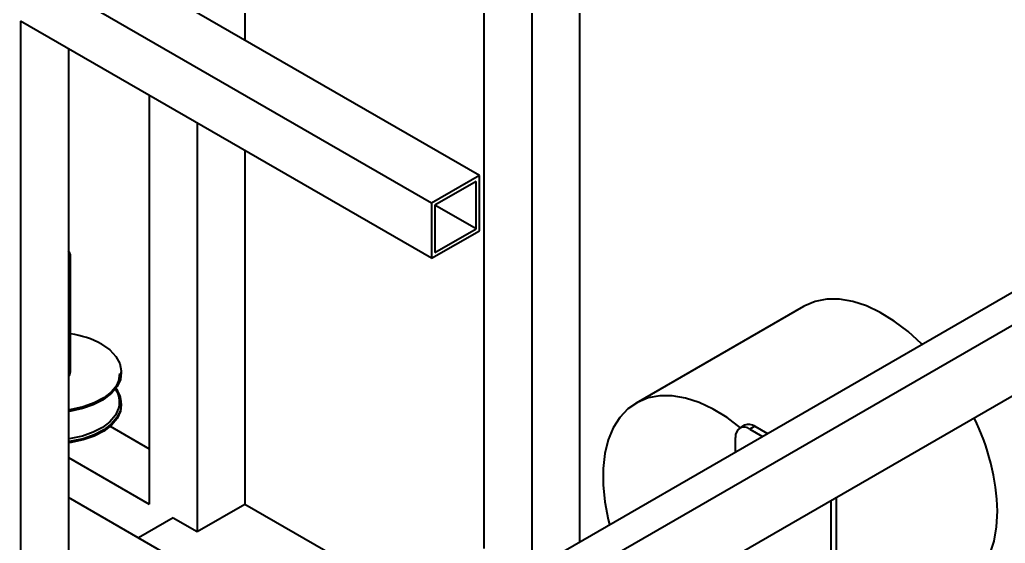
# Model space of a CAD drawing. Header units: millimetres. Extents: x -250 to 3947, y -1468 to 870.
# Drawn here: x 1742.9 to 1815.8, y 244.3 to 283.1 of the extents above; entities that cross this region are included whole.
import ezdxf

# ---------------------------------------------------------------- set-up
doc = ezdxf.new("R2010")
doc.units = ezdxf.units.MM

msp = doc.modelspace()

# ---------------------------------------------------------------- linework, layer by layer
at = {"color": 7, "linetype": 'Continuous', "lineweight": 40}
for p, q in [((1773.4169, 269.5025), (1692.0996, 316.446)), ((1780.8182, 303.8582), (1780.8182, 242.9318)), ((1777.2827, 301.8172), (1777.2827, 243.9355)), ((1784.3537, 302.3488), (1784.3537, 244.4237)), ((1759.605, 291.6121), (1759.605, 281.558)), ((1776.9524, 271.5435), (1750.897, 286.585)), ((1773.4169, 265.4198), (1743.0113, 282.9726)), ((1743.0113, 282.9726), (1743.0113, 235.2428)), ((1746.5468, 280.9315), (1746.5468, 234.3192)), ((1752.5339, 277.4753), (1752.5339, 247.2293)), ((1756.0695, 275.4343), (1756.0695, 245.1883)), ((1759.605, 273.3932), (1759.605, 247.2293)), ((1776.9524, 271.5435), (1773.4169, 269.5025)), ((1776.9524, 267.4608), (1776.9524, 271.5435)), ((1781.5682, 242.8157), (1831.0657, 271.39)), ((1776.705, 271.1149), (1773.6644, 269.3596)), ((1776.705, 267.6037), (1776.705, 271.1149)), ((1784.8885, 242.3017), (1834.386, 270.876)), ((1773.4169, 269.5025), (1773.4169, 265.4198)), ((1773.6644, 269.3596), (1773.6644, 265.8485)), ((1776.705, 267.6037), (1773.6644, 269.359)), ((1773.6644, 265.8485), (1776.705, 267.6037)), ((1773.4169, 265.4198), (1776.9524, 267.4608)), ((1789.1154, 239.5051), (1835.6008, 266.3406)), ((1746.7129, 257.0268), (1746.7129, 265.6005)), ((1800.9207, 261.8502), (1788.5463, 254.7066)), ((1750.4629, 256.9386), (1750.4629, 257.0268)), ((1750.4629, 254.5772), (1750.4629, 254.6654)), ((1749.6339, 252.9855), (1752.5339, 251.3113)), ((1796.5693, 253.0575), (1796.2158, 252.8534)), ((1797.3193, 252.9833), (1796.9657, 252.7792)), ((1797.3193, 252.9833), (1798.2501, 252.4459)), ((1796.9657, 252.7792), (1797.8965, 252.2418)), ((1795.905, 251.0921), (1795.905, 252.1667)), ((1746.5469, 250.6856), (1752.5339, 247.2293)), ((1758.4776, 240.8276), (1746.5468, 247.7151)), ((1756.0695, 245.1883), (1759.605, 247.2293)), ((1759.605, 247.2293), (1770.2251, 241.0984)), ((1802.9761, 223.9433), (1802.9761, 247.5067)), ((1803.3297, 247.7108), (1803.3297, 223.9419)), ((1754.3017, 246.2088), (1751.7289, 244.7235)), ((1754.3017, 246.2088), (1756.0695, 245.1883))]:
    msp.add_line(p, q, dxfattribs=at)
at = {"color": 7, "linetype": 'Continuous', "lineweight": 40, "flags": 128}
for points in [[(1809.7005, 259.0561), (1809.6595, 259.0966), (1808.6638, 259.9985), (1807.6409, 260.7723), (1806.6063, 261.4064), (1805.5756, 261.8912), (1804.5644, 262.2192), (1803.5881, 262.3855), (1802.6615, 262.3876), (1801.7985, 262.2255), (1801.0125, 261.9016), (1800.9207, 261.8502)], [(1748.9984, 259.0678), (1749.6036, 258.6447), (1750.0592, 258.163), (1750.3486, 257.6404), (1750.4614, 257.0955), (1750.3936, 256.5481), (1750.1476, 256.0181), (1749.7323, 255.5245), (1749.1626, 255.0852), (1748.4592, 254.7161), (1747.6476, 254.4305), (1746.757, 254.2387), (1746.5468, 254.209)], [(1746.5468, 256.6675), (1746.6177, 256.7507), (1746.7129, 257.0268)], [(1750.3273, 256.889), (1750.3276, 256.8836), (1750.2616, 256.351), (1750.0221, 255.8351), (1749.6179, 255.3547), (1749.0635, 254.9272), (1748.379, 254.568), (1747.5891, 254.29), (1746.7223, 254.1034), (1746.5468, 254.0783)], [(1796.2602, 252.8791), (1795.2666, 253.6288), (1794.2319, 254.2628), (1793.2012, 254.7476), (1792.19, 255.0756), (1791.2137, 255.2419), (1790.2871, 255.244), (1789.4242, 255.0819), (1788.6381, 254.758), (1787.9407, 254.2772), (1787.3426, 253.6469), (1786.8529, 252.8764), (1786.479, 251.9777), (1786.2265, 250.9642), (1786.0993, 249.8513), (1786.0993, 248.656), (1786.2265, 247.3963), (1786.479, 246.0913), (1786.5754, 245.7062)], [(1750.318, 254.5993), (1750.2616, 254.3214), (1750.0221, 253.8055), (1749.6179, 253.3251), (1749.0635, 252.8976), (1748.379, 252.5384), (1747.5891, 252.2604), (1746.7223, 252.0738), (1746.5468, 252.0487)], [(1750.4629, 254.5772), (1750.3936, 254.0985), (1750.1476, 253.5685), (1749.7323, 253.0749), (1749.1626, 252.6356), (1748.4592, 252.2665), (1747.6476, 251.9809), (1746.757, 251.7891), (1746.5468, 251.7594)], [(1812.8097, 241.2556), (1813.0784, 241.4254), (1813.7274, 241.982), (1814.2723, 242.6838), (1814.705, 243.5199), (1815.0188, 244.4779), (1815.209, 245.5431), (1815.2727, 246.6993)]]:
    msp.add_lwpolyline(points, dxfattribs=at)
at = {"color": 8, "linetype": 'Continuous', "lineweight": 40, "flags": 128}
for points in [[(1750.4629, 256.9386), (1750.3936, 256.4599), (1750.1476, 255.9299), (1749.7323, 255.4363), (1749.1626, 254.997), (1748.4592, 254.6279), (1747.6476, 254.3422), (1746.757, 254.1505), (1746.5468, 254.1208)], [(1750.4629, 254.6654), (1750.3936, 254.1868), (1750.1476, 253.6567), (1749.7323, 253.1631), (1749.1626, 252.7238), (1748.4592, 252.3547), (1747.6476, 252.0691), (1746.757, 251.8773), (1746.5468, 251.8476)]]:
    msp.add_lwpolyline(points, dxfattribs=at)
at = {"color": 7, "linetype": 'Continuous', "lineweight": 40}
for centre, radius, start, end in [((1746.2198, 265.6005), 0.4859, 312.306542, 47.693458), ((1745.8289, 253.2993), 6.5819, 61.213505, 82.281729), ((1748.5249, 254.6187), 1.9385, 1.381735, 39.18447), ((1796.8799, 252.37), 0.7545, 54.382329, 114.307493), ((1798.7445, 246.2202), 16.5352, 1.660534, 26.525151), ((1796.5517, 252.2716), 0.6551, 50.796056, 189.214696)]:
    msp.add_arc(centre, radius, start, end, dxfattribs=at)
at = {"color": 8, "linetype": 'Continuous', "lineweight": 40}
msp.add_arc((1748.5669, 254.78), 1.7604, 354.108698, 35.487478, dxfattribs=at)

doc.saveas('drawing.dxf')
